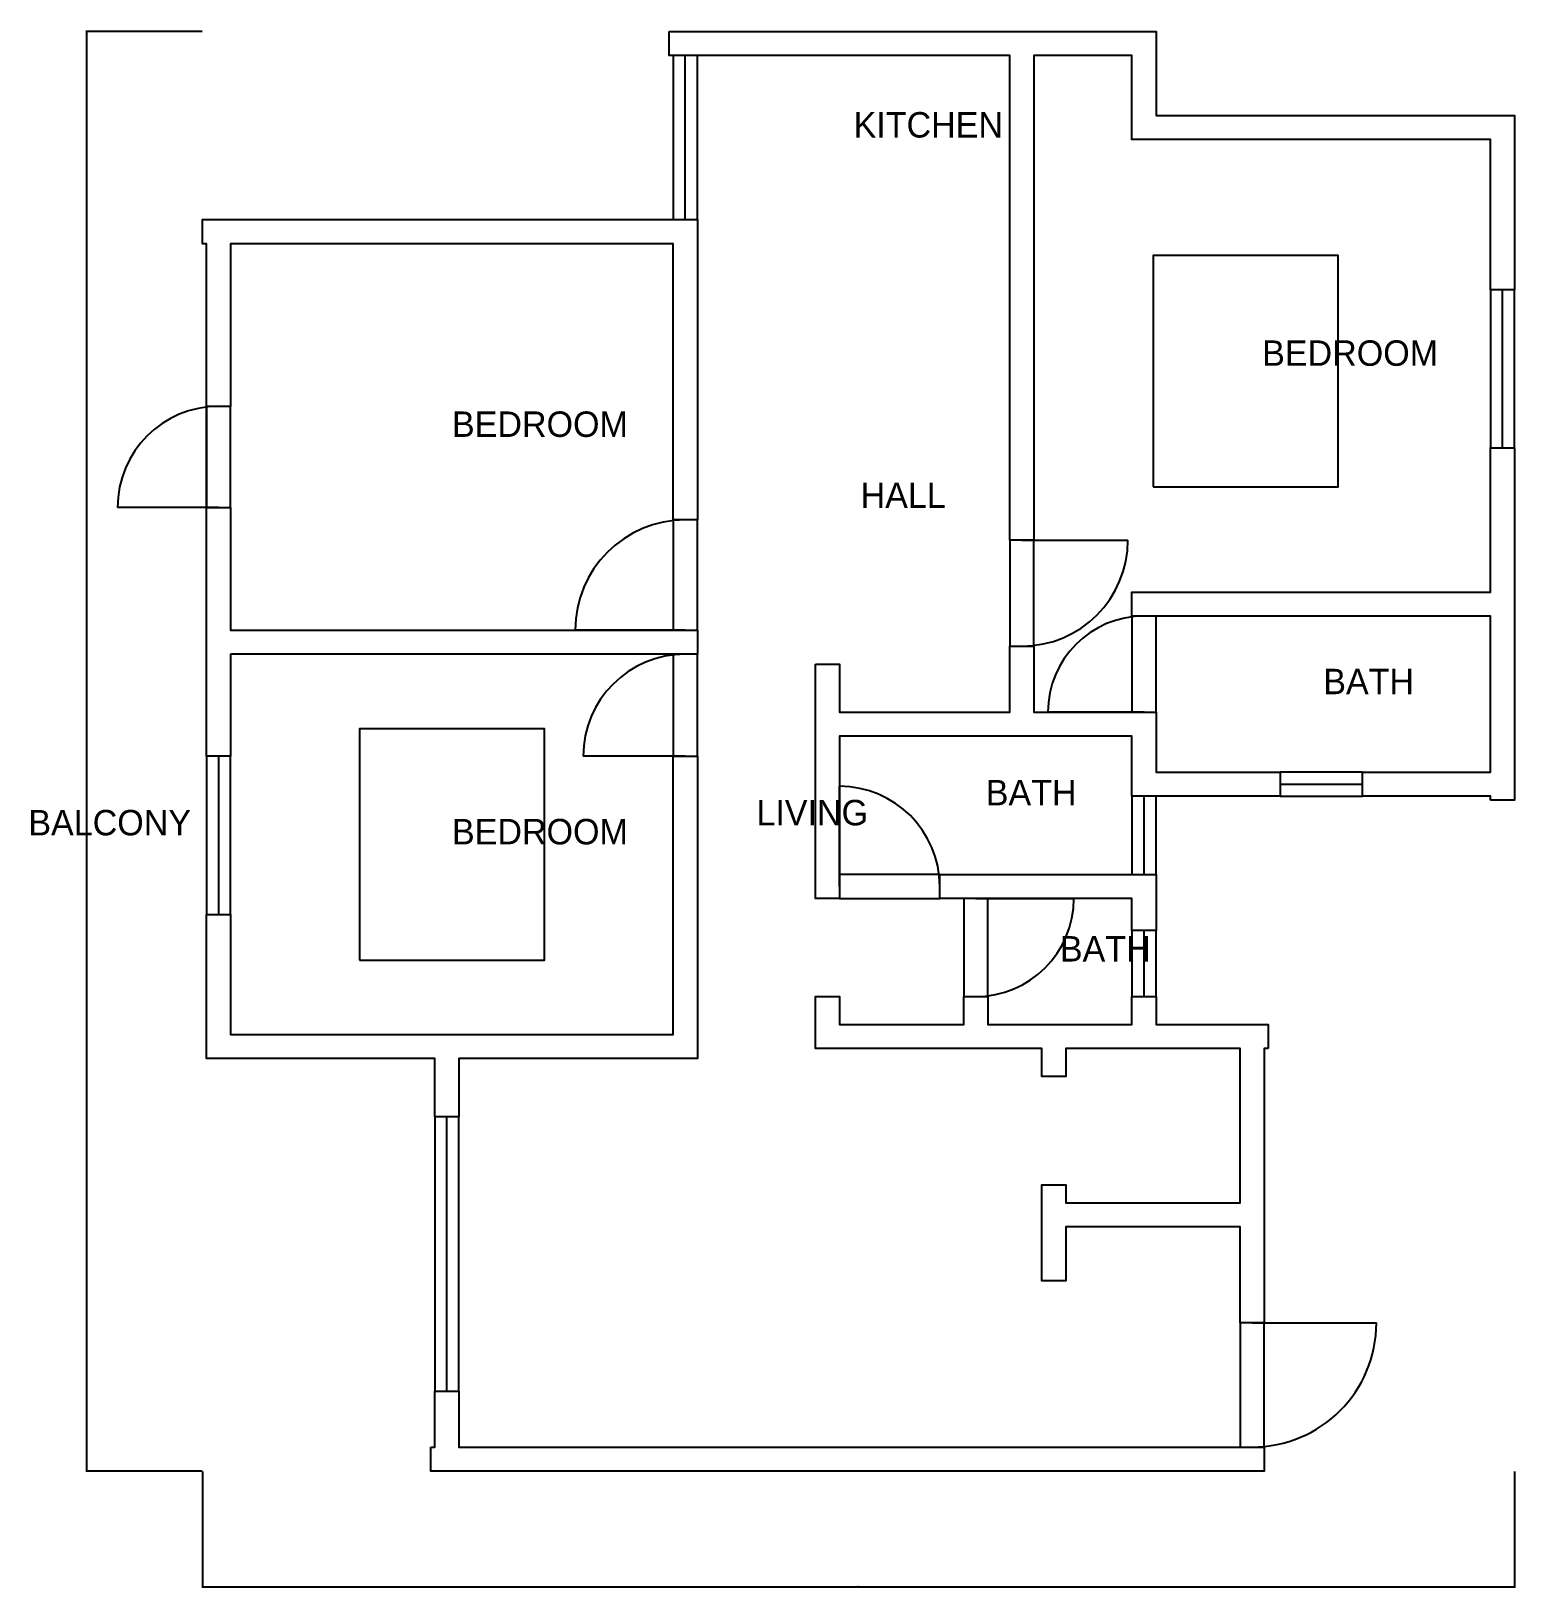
# Model space of a CAD drawing. Extents: x -44 to 461, y -47 to 483.
import ezdxf

# ---------------------------------------------------------------- set-up
doc = ezdxf.new("R2010")
doc.units = 0
for name, color, linetype in [('A-ANNO-DIMS', 7, 'Continuous'), ('A-FURN', 7, 'Continuous'), ('ANNO', 7, 'Continuous'), ('DOOR', 7, 'Continuous'), ('WALL', 7, 'Continuous'), ('WINDOW', 7, 'Continuous')]:
    doc.layers.add(name, color=color, linetype=linetype)
doc.styles.add('OpenSansCondensed-Light', font='OpenSansCondensed-Light.ttf')
doc.dimstyles.new('EZDXF', dxfattribs={"dimtxt": 0.25, "dimasz": 0.175, "dimexe": 0.375, "dimexo": 0.125, "dimgap": 0.1, "dimtad": 1, "dimlfac": 100, "dimzin": 12, "dimdsep": 46, "dimtxsty": 'OpenSansCondensed-Light', "dimblk": 'ARCHTICK', "dimcen": 2.5, "dimazin": 3, "dimtfac": 0.5, "dimtmove": 2, "dimatfit": 3})

# ---------------------------------------------------------------- blocks, each defined once
blk = doc.blocks.new('_ARCHTICK')
at = {"color": 0, "linetype": 'BYBLOCK', "const_width": 0.15}
blk.add_lwpolyline([(-0.5, -0.5), (0.5, 0.5)], dxfattribs=at)

msp = doc.modelspace()

# ---------------------------------------------------------------- linework, layer by layer
at = {"layer": 'A-FURN'}
for points in [[(337.75244, 328.20072), (400.74456, 328.20072), (400.74456, 406.94088), (337.75244, 406.94088)], [(67.67145, 167.14371), (130.66357, 167.14371), (130.66357, 245.88386), (67.67145, 245.88386)]]:
    msp.add_lwpolyline(points, close=True, dxfattribs=at)
at = {"layer": 'DOOR'}
for p, q in [((19.76535, 321.18687), (-14.65362, 321.18687)), ((293.07237, 310.11146), (329.19524, 310.11146)), ((178.56967, 279.44109), (141.08367, 279.44109)), ((334.64775, 251.49698), (301.93269, 251.49698)), ((178.56967, 236.50258), (143.80993, 236.50258)), ((231.05008, 192.20095), (231.05008, 226.27913)), ((277.3964, 188.11157), (310.79302, 188.11157)), ((371.45219, 43.62007), (413.70913, 43.62007))]:
    msp.add_line(p, q, dxfattribs=at)
for points in [[(23.85473, 321.18687), (23.85473, 355.60583), (15.67596, 355.60583), (15.67596, 321.18687)], [(182.65906, 279.44109), (182.65906, 316.92709), (174.48029, 316.92709), (174.48029, 279.44109)], [(288.98298, 310.11146), (288.98298, 273.98858), (297.16175, 273.98858), (297.16175, 310.11146)], [(338.73713, 251.49698), (338.73713, 284.21204), (330.55837, 284.21204), (330.55837, 251.49698)], [(182.65906, 236.50258), (182.65906, 271.26233), (174.48029, 271.26233), (174.48029, 236.50258)], [(231.05008, 188.11157), (265.12826, 188.11157), (265.12826, 196.29033), (231.05008, 196.29033)], [(273.30702, 188.11157), (273.30702, 154.71495), (281.48578, 154.71495), (281.48578, 188.11157)], [(367.3628, 43.62007), (367.3628, 1.36313), (375.54157, 1.36313), (375.54157, 43.62007)]]:
    msp.add_lwpolyline(points, close=True, dxfattribs=at)
for centre, radius, start, end in [((19.76535, 321.18687), 34.41896, 90, 180), ((178.56967, 279.44109), 37.486, 90, 180), ((293.07237, 310.11146), 36.12287, -90, 0), ((334.64775, 251.49698), 32.71505, 90, 180), ((178.56967, 236.50258), 34.75975, 90, 180), ((231.05008, 192.20095), 34.07818, 0, 90), ((277.3964, 188.11157), 33.39662, -90, 0), ((371.45219, 43.62007), 42.25695, -90, 0)]:
    msp.add_arc(centre, radius, start, end, dxfattribs=at)
at = {"layer": 'WALL'}
for points in [[(173.11717, 483.22862), (338.73713, 483.22862), (338.73713, 454.60295), (460.73702, 454.60295), (460.73702, 395.30691), (452.55826, 395.30691), (452.55826, 446.42419), (330.55837, 446.42419), (330.55837, 475.04986), (297.16175, 475.04986), (297.16175, 310.11146), (288.98298, 310.11146), (288.98298, 475.04986), (173.11717, 475.04986)], [(23.85473, 271.26233), (23.85473, 236.50258), (15.67596, 236.50258), (15.67596, 410.98288), (14.31284, 410.98288), (14.31284, 419.16164), (182.65906, 419.16164), (182.65906, 316.92709), (174.48029, 316.92709), (174.48029, 410.98288), (23.85473, 410.98288), (23.85473, 355.60583), (15.67596, 355.60583), (15.67596, 321.18687), (23.85473, 321.18687), (23.85473, 279.44109), (182.65906, 279.44109), (182.65906, 271.26233)], [(452.55826, 221.50818), (452.55826, 222.87131), (408.93819, 222.87131), (408.93819, 231.05008), (452.55826, 231.05008), (452.55826, 284.21204), (330.55837, 284.21204), (330.55837, 292.3908), (452.55826, 292.3908), (452.55826, 341.46339), (460.73702, 341.46339), (460.73702, 221.50818)], [(222.87131, 267.85451), (231.05008, 267.85451), (231.05008, 251.49698), (288.98298, 251.49698), (288.98298, 273.98858), (297.16175, 273.98858), (297.16175, 251.49698), (338.73713, 251.49698), (338.73713, 231.05008), (380.99408, 231.05008), (380.99408, 222.87131), (330.55837, 222.87131), (330.55837, 243.31822), (231.05008, 243.31822), (231.05008, 188.11157), (222.87131, 188.11157)], [(101.55298, 113.82113), (93.37422, 113.82113), (93.37422, 133.58647), (15.67596, 133.58647), (15.67596, 182.65906), (23.85473, 182.65906), (23.85473, 141.76524), (174.48029, 141.76524), (174.48029, 236.50258), (182.65906, 236.50258), (182.65906, 133.58647), (101.55298, 133.58647)], [(338.73713, 196.29033), (338.73713, 177.20655), (330.55837, 177.20655), (330.55837, 188.11157), (265.12826, 188.11157), (265.12826, 196.29033)], [(376.90469, 136.99429), (375.54157, 136.99429), (375.54157, 43.62007), (367.3628, 43.62007), (367.3628, 76.33513), (308.06677, 76.33513), (308.06677, 57.93291), (299.888, 57.93291), (299.888, 90.64796), (308.06677, 90.64796), (308.06677, 84.51389), (367.3628, 84.51389), (367.3628, 136.99429), (308.06677, 136.99429), (308.06677, 127.4524), (299.888, 127.4524), (299.888, 136.99429), (222.87131, 136.99429), (222.87131, 154.71495), (231.05008, 154.71495), (231.05008, 145.17306), (273.30702, 145.17306), (273.30702, 154.71495), (281.48578, 154.71495), (281.48578, 145.17306), (330.55837, 145.17306), (330.55837, 154.71495), (338.73713, 154.71495), (338.73713, 145.17306), (376.90469, 145.17306)], [(92.01109, 1.36313), (93.37422, 1.36313), (93.37422, 20.44691), (101.55298, 20.44691), (101.55298, 1.36313), (375.54157, 1.36313), (375.54157, -6.81564), (92.01109, -6.81564)]]:
    msp.add_lwpolyline(points, close=True, dxfattribs=at)
at = {"layer": 'WINDOW'}
for p, q in [((178.56967, 419.16164), (178.56967, 475.04986)), ((456.64764, 341.46339), (456.64764, 395.30691)), ((19.76535, 236.50258), (19.76535, 182.65906)), ((334.64775, 196.29033), (334.64775, 222.87131)), ((380.99408, 226.96069), (408.93819, 226.96069)), ((334.64775, 154.71495), (334.64775, 177.20655)), ((97.4636, 20.44691), (97.4636, 113.82113))]:
    msp.add_line(p, q, dxfattribs=at)
for points in [[(182.65906, 419.16164), (182.65906, 475.04986), (174.48029, 475.04986), (174.48029, 419.16164)], [(460.73702, 341.46339), (460.73702, 395.30691), (452.55826, 395.30691), (452.55826, 341.46339)], [(15.67596, 236.50258), (15.67596, 182.65906), (23.85473, 182.65906), (23.85473, 236.50258)], [(380.99408, 222.87131), (408.93819, 222.87131), (408.93819, 231.05008), (380.99408, 231.05008)], [(338.73713, 196.29033), (338.73713, 222.87131), (330.55837, 222.87131), (330.55837, 196.29033)], [(338.73713, 154.71495), (338.73713, 177.20655), (330.55837, 177.20655), (330.55837, 154.71495)], [(101.55298, 20.44691), (101.55298, 113.82113), (93.37422, 113.82113), (93.37422, 20.44691)]]:
    msp.add_lwpolyline(points, close=True, dxfattribs=at)

# ---------------------------------------------------------------- texts
at = {"layer": 'ANNO'}
for s, p in [('KITCHEN', (235.82093, 447.10575)), ('BEDROOM', (374.86, 369.40749)), ('BEDROOM', (99.16751, 345.21199)), ('HALL', (238.20649, 321.01648)), ('BATH', (395.64769, 257.63106)), ('BATH', (280.80422, 219.80427)), ('BALCONY', (-44.9832, 209.58082)), ('LIVING', (202.76518, 212.98864)), ('BEDROOM', (99.16751, 206.51378)), ('BATH', (306.02208, 166.64231))]:
    msp.add_text(s, height=8.661417, dxfattribs=at).set_placement(p)

# ---------------------------------------------------------------- dimensions: what is measured, and where the dimension line sits
at = {"layer": 'A-ANNO-DIMS'}
msp.add_linear_dim(base=(-25.05724, -6.81564), p1=(14.31284, -6.81564), p2=(14.31284, 483.22862), angle=90, dimstyle='EZDXF', dxfattribs=at).render()
msp.add_linear_dim(base=(14.31284, -46.18572), p1=(14.31284, -6.81564), p2=(460.73702, -6.81564), dimstyle='EZDXF', dxfattribs=at).render()

doc.saveas('drawing.dxf')
